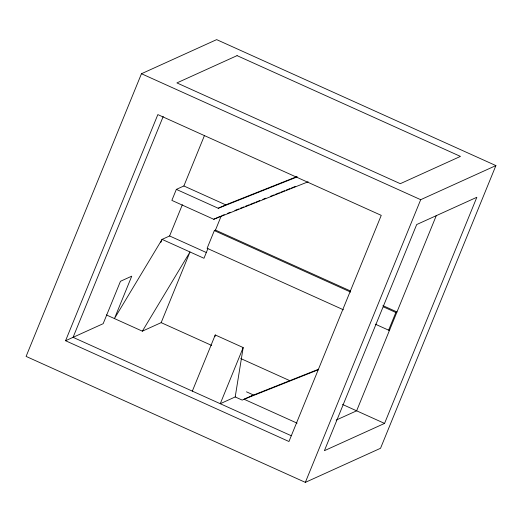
<?xml version="1.0" encoding="UTF-8"?>
<svg xmlns="http://www.w3.org/2000/svg" width="522" height="522" viewBox="0 0 522 522"><rect width="100%" height="100%" fill="white"/><g stroke="black" fill="none" stroke-linecap="round" stroke-linejoin="round"><path stroke-width="0.78" d="M214.992 336.559L215.253 334.961L243.174 347.561L235.2 396.942L220.258 403.721L243.174 347.561M141.462 73.726L26.1 356.409L305.344 482.374L380.538 448.274L495.9 165.591L216.656 39.626L141.462 73.726L420.699 199.691L495.9 165.591M65.563 340.736L157.846 114.592L381.243 215.364L288.953 441.508L65.563 340.736L103.16 323.686L120.465 281.286L131.746 276.171L114.442 318.57L162.081 239.376L169.598 235.964L182.348 204.722M163.216 116.458L73.08 337.329L291.296 435.759M204.396 135.687L183.875 185.969L176.351 189.382L171.862 200.383L213.746 219.279L308.15 181.787M160.854 242.384L162.081 239.376L203.965 258.273L207.939 248.537M142.362 331.17L161.161 322.642L190.001 251.969L142.362 331.17L106.358 314.923M221.269 215.867L215.469 230.085L214.34 230.6L207.117 248.302L343.43 309.794M192.331 391.122L215.253 334.961M305.344 482.374L420.699 199.691M375.285 324.162L388.622 330.178L395.846 312.476L396.974 311.967L382.9 305.611M436.32 215.553L356.63 410.821L336.161 420.099M384.557 423.414L476.847 197.27L416.686 224.551L324.397 450.695L384.557 423.414L342.51 404.446M176.351 189.382L218.242 208.271L225.758 204.865L296.998 176.573M213.746 219.279L219.899 216.486M388.622 330.178L389.751 329.669M218.242 208.271L297.057 176.971M222.026 215.566L224.29 214.666M227.311 213.472L230.332 212.271M234.861 210.47L238.639 208.97M240.146 208.369L243.924 206.869M245.438 206.268L249.209 204.768M250.723 204.174L254.501 202.673M256.008 202.073L259.786 200.572M262.807 199.371L265.828 198.171M270.357 196.37L274.135 194.876M275.642 194.275L279.42 192.775M280.934 192.174L284.705 190.674M286.219 190.073L289.991 188.572M291.504 187.972L295.282 186.471M251.578 395.833L318.557 369.23M318.564 369.648L244.061 399.239L297.09 423.159M183.875 185.969L225.758 204.865M215.469 230.085L350.301 290.911M214.34 230.6L350.653 292.092M383.252 306.792L395.846 312.476M169.598 235.964L206.34 252.537M161.161 322.642L211.704 345.44M240.688 358.516L289.743 380.642M246.475 391.826L253.457 394.978L242.175 400.093L235.2 396.942M237.06 55.632L176.906 82.913L400.296 183.685L460.456 156.404L237.06 55.632"/></g></svg>
